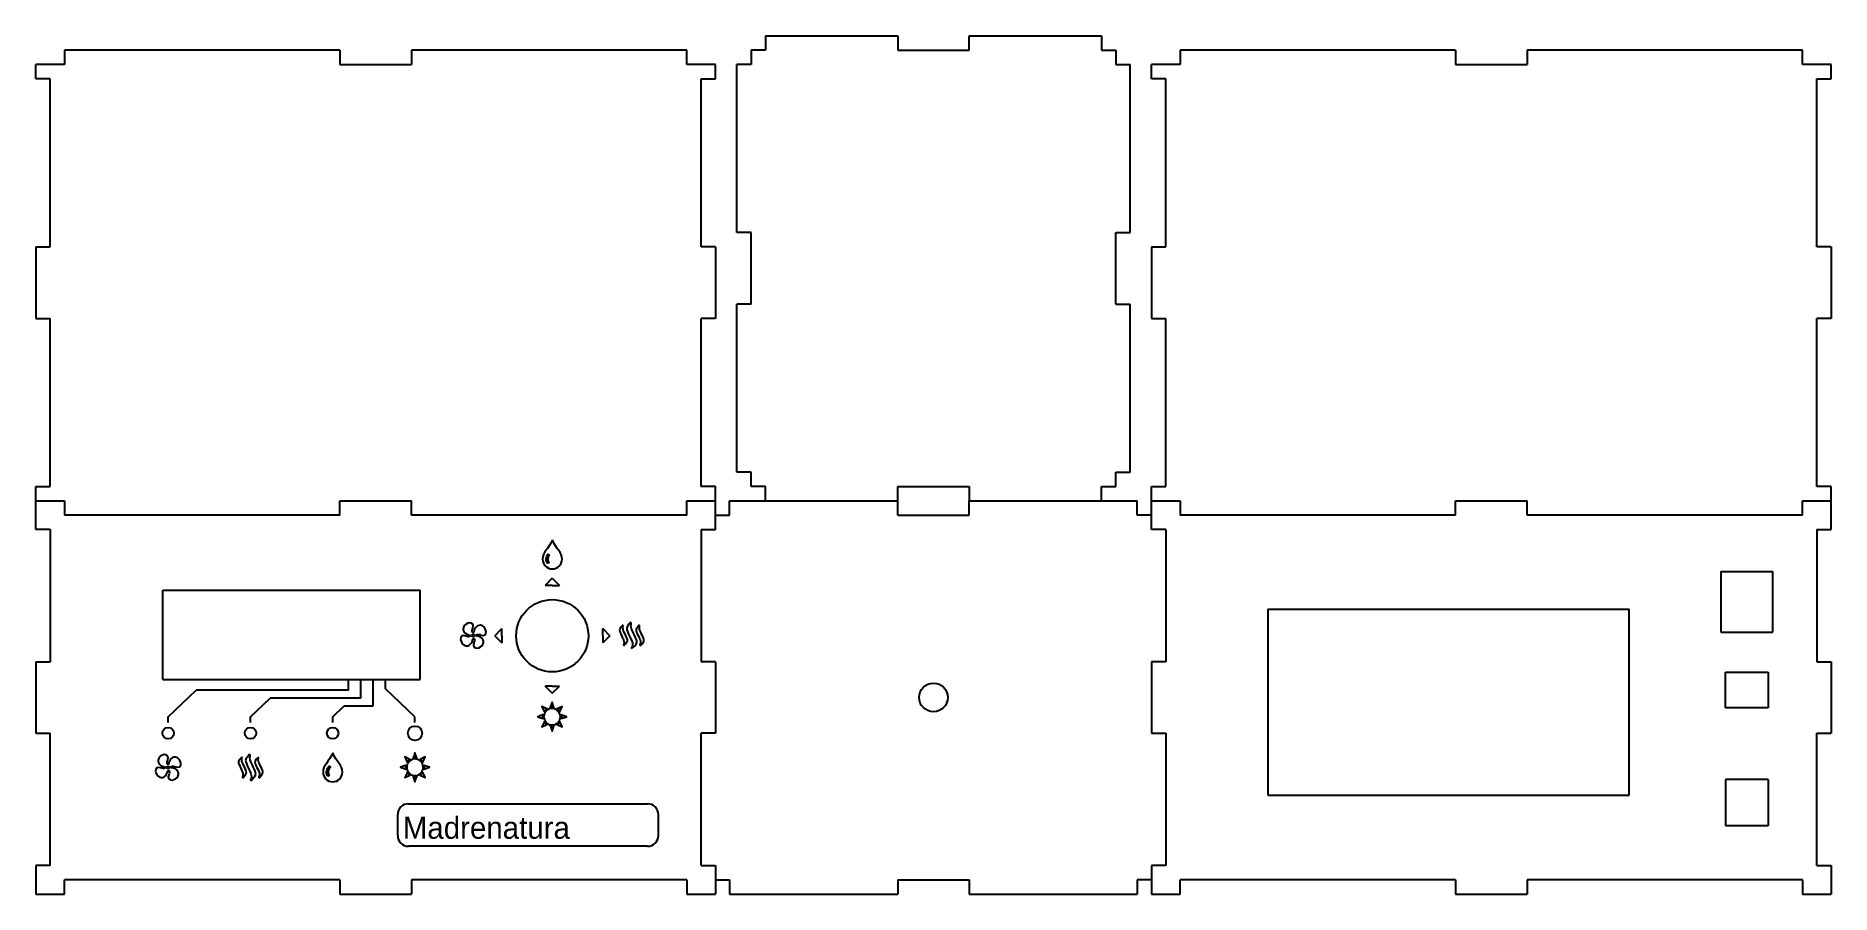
# Model space of a CAD drawing. Header units: millimetres. Extents: x 8 to 510, y 8 to 248.
import ezdxf

# ---------------------------------------------------------------- set-up
doc = ezdxf.new("R2010")
doc.units = ezdxf.units.MM
doc.styles.get("Standard").update_dxf_attribs({"font": 'Organo.ttf'})

# ---------------------------------------------------------------- blocks, each defined once
blk = doc.blocks.new('ventola')
at = {"color": 1}
for points in [[(11.967454, 8.247353), (11.967454, 8.247353)], [(15.591469, 10.57992), (15.591469, 10.57992)]]:
    blk.add_lwpolyline(points, dxfattribs=at)
for points in [[(7.615305, 23.749255), (5.045954, 23.372771), (2.430601, 21.786964), (1.379605, 19.771051)], [(11.410912, 18.161538), (13.132467, 21.26062), (10.514009, 24.173435), (7.615305, 23.749255)], [(22.059721, 20.267197), (19.046152, 21.837764), (16.764667, 20.963722), (14.998803, 19.047151)], [(26.037361, 14.031498), (25.661441, 16.600567), (24.074787, 19.216202), (22.059721, 20.267197)], [(3.484983, 9.122807), (0.385901, 10.844362), (-2.526915, 8.225622), (-2.102453, 5.326635)], [(-2.102453, 5.326635), (-1.726533, 2.757284), (-0.140162, 0.141931), (1.875752, -0.908782)], [(1.379605, 19.771051), (-0.191244, 16.757764), (0.682798, 14.47628), (2.599369, 12.71098)], [(1.875752, -0.908782), (4.889038, -2.479913), (7.170523, -1.605589), (8.935823, 0.310982)], [(2.599369, 12.71098), (3.854976, 11.554433), (6.070985, 10.344547), (8.176645, 10.250849)], [(8.343721, 8.778778), (7.205518, 8.369838), (5.307009, 8.110193), (3.484983, 9.122807)], [(8.176645, 10.250849), (9.168656, 10.206822), (9.116445, 9.055355), (8.343721, 8.778778)], [(8.935823, 0.310982), (10.092369, 1.566307), (11.301974, 3.782033), (11.395389, 5.887975)], [(11.066883, 13.303082), (10.658225, 14.44072), (10.398863, 16.339229), (11.410912, 18.161538)], [(10.536023, 9.678784), (10.536023, 10.469289), (11.176949, 11.110215), (11.967454, 11.110215)], [(11.967454, 8.247353), (11.176949, 8.247353), (10.536023, 8.88828), (10.536023, 9.678784)], [(12.523714, 1.196595), (10.802158, -1.90164), (13.420616, -4.814456), (16.319603, -4.389993)], [(12.539518, 13.469875), (12.495209, 12.478147), (11.343743, 12.530358), (11.066883, 13.303082)], [(11.395389, 5.887975), (11.439698, 6.880269), (12.590883, 6.827493), (12.868025, 6.05618)], [(11.967454, 11.110215), (12.758241, 11.110215), (13.398885, 10.469289), (13.398885, 9.678784)], [(13.398885, 9.678784), (13.398885, 8.88828), (12.758241, 8.247353), (11.967454, 8.247353)], [(12.868025, 6.05618), (13.276401, 4.917695), (13.536045, 3.019469), (12.523714, 1.196595)], [(14.998803, 19.047151), (13.842538, 17.791262), (12.633216, 15.576382), (12.539518, 13.469875)], [(15.758545, 9.107002), (14.766534, 9.151311), (14.819027, 10.302495), (15.591469, 10.57992)], [(15.591469, 10.57992), (16.729107, 10.988295), (18.627334, 11.247658), (20.450207, 10.235044)], [(21.335538, 6.648), (20.080214, 7.8037), (17.863923, 9.013869), (15.758545, 9.107002)], [(20.450207, 10.235044), (23.548725, 8.514335), (26.461258, 11.132511), (26.037361, 14.031498)], [(22.555021, -0.412918), (24.126716, 2.600933), (23.252109, 4.881571), (21.335538, 6.648)], [(16.319603, -4.389993), (18.888954, -4.014073), (21.504307, -2.428831), (22.555021, -0.412918)]]:
    blk.add_open_spline(points, degree=3, dxfattribs=at)
blk = doc.blocks.new('serpentina')
at = {"color": 1}
for points in [[(8.202224, 5.942614), (8.202224, 5.942614)], [(13.646573, 7.833503), (13.646573, 7.833503)], [(19.266182, 5.942614), (19.266182, 5.942614)]]:
    blk.add_lwpolyline(points, dxfattribs=at)
for points in [[(5.848773, 2.872883), (5.846516, 1.044929), (8.393571, -3.098375), (8.823113, -4.699422)], [(8.202224, 5.942614), (8.030916, 6.028691), (5.848773, 4.211745), (5.848773, 2.872883)], [(8.184162, 3.196874), (7.915204, 4.642134), (8.394136, 5.910158), (8.202224, 5.942614)], [(11.190111, -4.497351), (11.309209, -2.850302), (8.41502, 1.954814), (8.184162, 3.196874)], [(10.645422, 3.91908), (10.642318, 1.588489), (13.890978, -3.694993), (14.438489, -5.736589)], [(13.646573, 7.833503), (13.428133, 7.943287), (10.645422, 5.626525), (10.645422, 3.91908)], [(13.623149, 4.332254), (13.280531, 6.175729), (13.890978, 7.792298), (13.646573, 7.833503)], [(17.456573, -5.47892), (17.608973, -3.378904), (13.917507, 2.748423), (13.623149, 4.332254)], [(16.913013, 2.872883), (16.910191, 1.044929), (19.457529, -3.098375), (19.887353, -4.699422)], [(19.266182, 5.942614), (19.095156, 6.028691), (16.913013, 4.211745), (16.913013, 2.872883)], [(19.24812, 3.196874), (18.979162, 4.642134), (19.458093, 5.910158), (19.266182, 5.942614)], [(22.253787, -4.497351), (22.373449, -2.850302), (19.478696, 1.954814), (19.24812, 3.196874)], [(8.823113, -4.699422), (9.192542, -6.073562), (8.197144, -7.722586), (8.470336, -7.797375)], [(8.470336, -7.797375), (8.720949, -7.958806), (11.09726, -5.532824), (11.190111, -4.497351)], [(14.438489, -5.736589), (14.908671, -7.489189), (13.640364, -9.591744), (13.98778, -9.686571)], [(13.98778, -9.686571), (14.308102, -9.892593), (17.337758, -6.799437), (17.456573, -5.47892)], [(19.887353, -4.699422), (20.256218, -6.073562), (19.261384, -7.722586), (19.534011, -7.797375)], [(19.534011, -7.797375), (19.784907, -7.958806), (22.1615, -5.532824), (22.253787, -4.497351)]]:
    blk.add_open_spline(points, degree=3, dxfattribs=at)
blk = doc.blocks.new('luci')
at = {"color": 1}
for points in [[(8.670713, 21.514929), (8.981158, 21.7424), (4.102664, 24.09952), (4.375009, 23.515038), (6.410396, 19.142569), (6.410396, 19.142569)], [(6.410396, 19.142569), (6.63702, 19.459787)], [(6.788291, 19.653956), (6.795911, 19.636176), (7.058378, 19.950289)], [(8.202507, 21.108529), (8.516902, 21.373818), (8.501944, 21.381156)], [(15.392118, 23.132627), (15.770013, 23.07082), (13.960122, 28.222222), (13.745916, 27.611776), (12.149667, 23.071102), (12.528973, 23.132909)], [(12.756444, 23.160284), (12.748824, 23.137424), (13.153531, 23.17496)], [(12.756444, 23.160284), (12.756444, 23.160284)], [(14.76756, 23.17496), (15.171984, 23.137424), (15.164082, 23.160284)], [(21.283224, 19.459222), (21.507591, 19.143698), (23.841569, 24.101778), (23.261038, 23.820967), (18.939651, 21.740424), (19.250096, 21.514364)], [(19.426202, 21.373818), (19.424227, 21.373818), (19.498451, 21.310882)], [(19.426202, 21.373818), (19.426202, 21.373818)], [(21.047287, 19.749629), (21.142396, 19.633636), (21.144089, 19.637022)], [(5.036538, 15.57782), (5.09778, 15.96136), (4.735971, 15.831538), (0, 14.131149), (5.096369, 12.302349), (5.036538, 12.684478), (5.036538, 12.684478)], [(6.63702, 8.763847), (6.411807, 9.078242), (6.247553, 8.727722), (4.102382, 4.146973), (8.983416, 6.480387), (8.670431, 6.708704)], [(4.994769, 14.945924), (5.032022, 15.357687), (5.010009, 15.348656)], [(5.009444, 12.913642), (5.030893, 12.906587), (4.994769, 13.315527)], [(7.058378, 8.272216), (6.797322, 8.585764), (6.789138, 8.568267)], [(8.476544, 6.86308), (8.494042, 6.871264), (8.184727, 7.134013)], [(8.476544, 6.86308), (8.476544, 6.86308)], [(12.528973, 5.090724), (12.151078, 5.15112), (12.278642, 4.787053), (13.958993, 0), (15.769449, 5.151967), (15.391553, 5.090724)], [(13.152967, 5.047827), (12.747131, 5.085362), (12.755316, 5.062502)], [(15.164929, 5.062502), (15.172831, 5.085362), (14.766996, 5.047827)], [(15.164929, 5.062502), (15.164929, 5.062502)], [(19.268158, 6.727613), (18.959689, 6.501271), (23.844673, 4.139353), (21.507591, 9.076831), (21.283224, 8.764411), (21.283224, 8.764411)], [(20.382089, 9.364698), (20.382089, 9.364698)], [(21.15058, 8.593667), (21.144089, 8.608624), (20.88134, 8.290842)], [(22.822464, 12.282593), (27.920809, 14.113087), (22.822464, 15.940476), (22.883989, 15.558347)], [(22.883989, 12.664158), (22.822464, 12.282593), (22.822464, 12.282593)], [(22.911082, 15.329182), (22.889069, 15.338213), (22.92604, 14.926451)], [(22.92604, 13.296053), (22.889069, 12.885138), (22.911082, 12.893322)]]:
    blk.add_lwpolyline(points, dxfattribs=at)
for points in [[(7.551138, 18.876151), (6.510584, 17.445284), (6.009922, 15.777633), (6.009922, 14.127198)], [(6.63702, 19.459787), (6.684433, 19.525544), (6.73862, 19.58848), (6.788291, 19.653956)], [(7.058378, 19.950289), (7.402124, 20.363462), (7.793849, 20.763936), (8.202507, 21.108529)], [(13.971976, 22.16404), (11.524544, 22.16404), (9.10844, 21.025556), (7.551138, 18.876151)], [(8.501944, 21.381156), (8.558953, 21.423771), (8.612858, 21.472596), (8.670713, 21.514929)], [(12.528973, 23.132909), (12.604044, 23.145044), (12.681091, 23.149842), (12.756444, 23.160284)], [(13.153531, 23.17496), (13.421078, 23.198102), (13.689471, 23.211931), (13.960404, 23.211931)], [(13.960404, 23.211931), (14.231338, 23.211931), (14.500013, 23.198102), (14.76756, 23.17496)], [(18.670129, 20.606173), (17.251116, 21.657733), (15.604067, 22.16404), (13.971976, 22.16404)], [(15.164082, 23.160284), (15.24, 23.149842), (15.317047, 23.145044), (15.392118, 23.132627)], [(21.921611, 14.113369), (21.921611, 16.587893), (20.794698, 19.030527), (18.670129, 20.606173)], [(19.250096, 21.514364), (19.310773, 21.47062), (19.367218, 21.420384), (19.426202, 21.373818)], [(19.498451, 21.310882), (19.650851, 21.190656), (19.789422, 21.055189), (19.933356, 20.925367)], [(19.933356, 20.925367), (20.197516, 20.688864), (20.447847, 20.435711), (20.68322, 20.17014)], [(20.68322, 20.17014), (20.806551, 20.031287), (20.932987, 19.896102), (21.047287, 19.749629)], [(21.144089, 19.637022), (21.189809, 19.577473), (21.239198, 19.520747), (21.283224, 19.459222)], [(4.95808, 14.111111), (4.95808, 14.392769), (4.97078, 14.67104), (4.994769, 14.945924)], [(4.994769, 13.315527), (4.971909, 13.580251), (4.95808, 13.84554), (4.95808, 14.111111)], [(5.036538, 12.684478), (5.024684, 12.759831), (5.019604, 12.837442), (5.009444, 12.913642)], [(5.010009, 15.348656), (5.019887, 15.425702), (5.024684, 15.502467), (5.036538, 15.57782)], [(6.009922, 14.127198), (6.009922, 11.65352), (7.136271, 9.209476), (9.262533, 7.634676)], [(6.789138, 8.568267), (6.739467, 8.634307), (6.684998, 8.696678), (6.63702, 8.763847)], [(8.184727, 7.134013), (7.780867, 7.475784), (7.396762, 7.864404), (7.058378, 8.272216)], [(8.670431, 6.708704), (8.603827, 6.756682), (8.541456, 6.81228), (8.476544, 6.86308)], [(9.262533, 7.634676), (10.677878, 6.585938), (12.327184, 6.077373), (13.958993, 6.077373)], [(12.755316, 5.062502), (12.679962, 5.073509), (12.603198, 5.078871), (12.528973, 5.090724)], [(13.95984, 5.010573), (13.688907, 5.010573), (13.420513, 5.024684), (13.152967, 5.047827)], [(13.958993, 6.077373), (16.406424, 6.077091), (18.82394, 7.216422), (20.382089, 9.364698)], [(14.766996, 5.047827), (14.499449, 5.024684), (14.231056, 5.010573), (13.95984, 5.010573)], [(15.391553, 5.090724), (15.317047, 5.078871), (15.240564, 5.073791), (15.164929, 5.062502)], [(19.444829, 6.868724), (19.384998, 6.823004), (19.328836, 6.772769), (19.268158, 6.727613)], [(19.953111, 7.319433), (19.784624, 7.168162), (19.623476, 7.007013), (19.444829, 6.868724)], [(20.88134, 8.290842), (20.599118, 7.948789), (20.281336, 7.619436), (19.953111, 7.319433)], [(20.382089, 9.364698), (21.419256, 10.799233), (21.921611, 12.464344), (21.921611, 14.113369)], [(21.283224, 8.764411), (21.241738, 8.705144), (21.194042, 8.651522), (21.15058, 8.593667)], [(22.883989, 15.558347), (22.895278, 15.482993), (22.901204, 15.405382), (22.911082, 15.329182)], [(22.911082, 12.893322), (22.901204, 12.81684), (22.895278, 12.739511), (22.883989, 12.664158)], [(22.92604, 14.926451), (22.948618, 14.656647), (22.962729, 14.384867), (22.962729, 14.110829)], [(22.962729, 14.110829), (22.962729, 13.837638), (22.948618, 13.565576), (22.92604, 13.296053)]]:
    blk.add_open_spline(points, degree=3, dxfattribs=at)

msp = doc.modelspace()

# ---------------------------------------------------------------- linework, layer by layer
for p, q in [((211.76, 247.82), (211.76, 243.82)), ((211.76, 247.82), (248.76, 247.82)), ((248.76, 247.82), (248.76, 243.82)), ((268.76, 243.82), (268.76, 247.82)), ((268.76, 247.82), (305.76, 247.82)), ((305.76, 247.82), (305.76, 243.82)), ((92.76, 243.82), (15.76, 243.82)), ((15.76, 243.82), (15.76, 239.82)), ((92.76, 243.82), (92.76, 239.82)), ((189.76, 243.82), (112.76, 243.82)), ((112.76, 243.82), (112.76, 239.82)), ((189.76, 239.82), (189.76, 243.82)), ((189.76, 239.82), (189.76, 243.82)), ((207.76, 243.82), (207.76, 239.82)), ((211.76, 243.82), (207.76, 243.82)), ((248.76, 243.82), (268.76, 243.82)), ((305.76, 243.82), (309.76, 243.82)), ((309.76, 243.82), (309.76, 239.82)), ((327.76, 243.82), (327.76, 239.82)), ((404.76, 243.82), (327.76, 243.82)), ((404.76, 243.82), (404.76, 239.82)), ((501.76, 243.82), (424.76, 243.82)), ((424.76, 243.82), (424.76, 239.82)), ((501.76, 239.82), (501.76, 243.82)), ((501.76, 239.82), (501.76, 243.82)), ((7.76, 235.82), (7.76, 239.82)), ((15.76, 239.82), (7.76, 239.82)), ((92.76, 239.82), (112.76, 239.82)), ((197.76, 239.82), (189.76, 239.82)), ((197.76, 239.82), (189.76, 239.82)), ((197.76, 235.82), (197.76, 239.82)), ((203.76, 192.82), (203.76, 239.82)), ((207.76, 239.82), (203.76, 239.82)), ((309.76, 239.82), (313.76, 239.82)), ((313.76, 192.82), (313.76, 239.82)), ((327.76, 239.82), (319.76, 239.82)), ((319.76, 235.82), (319.76, 239.82)), ((404.76, 239.82), (424.76, 239.82)), ((509.76, 239.82), (501.76, 239.82)), ((509.76, 239.82), (501.76, 239.82)), ((509.76, 235.82), (509.76, 239.82)), ((11.76, 235.82), (7.76, 235.82)), ((11.76, 188.82), (11.76, 235.82)), ((193.76, 235.82), (197.76, 235.82)), ((193.76, 188.82), (193.76, 235.82)), ((323.76, 235.82), (319.76, 235.82)), ((323.76, 188.82), (323.76, 235.82)), ((505.76, 188.82), (505.76, 235.82)), ((505.76, 235.82), (509.76, 235.82)), ((207.76, 192.82), (203.76, 192.82)), ((207.76, 172.82), (207.76, 192.82)), ((309.76, 172.82), (309.76, 192.82)), ((309.76, 192.82), (313.76, 192.82)), ((7.76, 188.82), (11.76, 188.82)), ((7.76, 188.82), (7.76, 168.82)), ((197.76, 188.82), (193.76, 188.82)), ((197.76, 188.82), (197.76, 168.82)), ((319.76, 188.82), (319.76, 168.82)), ((319.76, 188.82), (323.76, 188.82)), ((509.76, 188.82), (505.76, 188.82)), ((509.76, 188.82), (509.76, 168.82)), ((207.76, 172.82), (203.76, 172.82)), ((203.76, 125.82), (203.76, 172.82)), ((309.76, 172.82), (313.76, 172.82)), ((313.76, 125.82), (313.76, 172.82)), ((7.76, 168.82), (11.76, 168.82)), ((11.76, 121.82), (11.76, 168.82)), ((197.76, 168.82), (193.76, 168.82)), ((193.76, 121.82), (193.76, 168.82)), ((319.76, 168.82), (323.76, 168.82)), ((323.76, 121.82), (323.76, 168.82)), ((505.76, 121.82), (505.76, 168.82)), ((509.76, 168.82), (505.76, 168.82)), ((207.76, 125.82), (203.76, 125.82)), ((207.76, 121.82), (207.76, 125.82)), ((309.76, 125.82), (313.76, 125.82)), ((309.76, 121.82), (309.76, 125.82)), ((7.76, 121.82), (11.76, 121.82)), ((7.76, 117.82), (7.76, 121.82)), ((197.76, 121.82), (193.76, 121.82)), ((197.76, 117.82), (197.76, 121.82)), ((211.76, 121.82), (207.76, 121.82)), ((211.76, 117.82), (211.76, 121.82)), ((248.76, 121.82), (268.76, 121.82)), ((248.76, 117.82), (248.76, 121.82)), ((268.76, 121.82), (268.76, 117.82)), ((305.76, 121.82), (309.76, 121.82)), ((305.76, 117.82), (305.76, 121.82)), ((319.76, 117.82), (319.76, 121.82)), ((319.76, 121.82), (323.76, 121.82)), ((509.76, 121.82), (505.76, 121.82)), ((509.76, 117.82), (509.76, 121.82)), ((7.76, 117.82), (15.76, 117.82)), ((7.76, 109.82), (7.76, 117.82)), ((15.76, 117.82), (15.76, 113.82)), ((92.76, 113.82), (92.76, 117.82)), ((92.76, 117.82), (112.76, 117.82)), ((112.76, 113.82), (112.76, 117.82)), ((189.76, 113.82), (189.76, 117.82)), ((189.76, 117.82), (197.76, 117.82)), ((197.76, 109.82), (197.76, 117.82)), ((201.76, 117.82), (248.76, 117.82)), ((201.76, 113.82), (201.76, 117.82)), ((248.76, 113.82), (248.76, 117.82)), ((268.76, 113.82), (268.76, 117.82)), ((268.76, 117.82), (315.76, 117.82)), ((315.76, 113.82), (315.76, 117.82)), ((319.76, 113.82), (319.76, 117.82)), ((319.76, 117.82), (327.76, 117.82)), ((327.76, 117.82), (327.76, 113.82)), ((404.76, 117.82), (424.76, 117.82)), ((404.76, 113.82), (404.76, 117.82)), ((424.76, 113.82), (424.76, 117.82)), ((501.76, 117.82), (509.76, 117.82)), ((501.76, 113.82), (501.76, 117.82)), ((509.76, 109.82), (509.76, 117.82)), ((92.76, 113.82), (15.76, 113.82)), ((189.76, 113.82), (112.76, 113.82)), ((197.76, 113.82), (201.76, 113.82)), ((248.76, 113.82), (268.76, 113.82)), ((319.76, 113.82), (315.76, 113.82)), ((319.76, 109.82), (319.76, 113.82)), ((404.76, 113.82), (327.76, 113.82)), ((501.76, 113.82), (424.76, 113.82)), ((11.76, 109.82), (7.76, 109.82)), ((11.76, 109.82), (11.76, 72.82)), ((193.76, 109.82), (193.76, 72.82)), ((193.76, 109.82), (197.76, 109.82)), ((323.76, 109.82), (319.76, 109.82)), ((323.76, 109.82), (323.76, 72.82)), ((505.76, 109.82), (509.76, 109.82)), ((505.76, 109.82), (505.76, 72.82)), ((478.96, 98.03), (478.96, 81.03)), ((478.96, 98.03), (493.46, 98.03)), ((493.46, 81.03), (493.46, 98.03)), ((43.26, 92.82), (115.26, 92.82)), ((43.26, 67.82), (43.26, 92.82)), ((115.26, 67.82), (115.26, 92.82)), ((352.26, 87.47), (453.26, 87.47)), ((352.26, 87.47), (352.26, 35.47)), ((453.26, 35.47), (453.26, 87.47)), ((478.96, 81.03), (493.46, 81.03)), ((7.76, 72.82), (7.76, 52.82)), ((7.76, 72.82), (11.76, 72.82)), ((197.76, 72.82), (193.76, 72.82)), ((197.76, 72.82), (197.76, 52.82)), ((319.76, 72.82), (319.76, 52.82)), ((323.76, 72.82), (319.76, 72.82)), ((505.76, 72.82), (509.76, 72.82)), ((509.76, 72.82), (509.76, 52.82)), ((43.26, 67.82), (115.26, 67.82)), ((480.21, 69.91), (492.21, 69.91)), ((480.21, 59.91), (480.21, 69.91)), ((492.21, 69.91), (492.21, 59.91)), ((492.21, 59.91), (480.21, 59.91)), ((7.76, 52.82), (11.76, 52.82)), ((11.76, 15.82), (11.76, 52.82)), ((197.76, 52.82), (193.76, 52.82)), ((193.76, 15.82), (193.76, 52.82)), ((319.76, 52.82), (323.76, 52.82)), ((323.76, 52.82), (323.76, 15.82)), ((505.76, 15.82), (505.76, 52.82)), ((505.76, 52.82), (509.76, 52.82)), ((352.26, 35.47), (453.26, 35.47)), ((492.21, 39.91), (480.21, 39.91)), ((480.21, 39.91), (480.21, 26.91)), ((492.21, 39.91), (492.21, 26.91)), ((492.21, 26.91), (480.21, 26.91)), ((11.76, 15.82), (7.76, 15.82)), ((7.76, 15.82), (7.76, 7.82)), ((193.76, 15.82), (197.76, 15.82)), ((197.76, 15.82), (197.76, 7.82)), ((319.76, 15.82), (319.76, 11.82)), ((323.76, 15.82), (319.76, 15.82)), ((505.76, 15.82), (509.76, 15.82)), ((509.76, 15.82), (509.76, 7.82)), ((15.76, 7.82), (15.76, 11.82)), ((92.76, 11.82), (15.76, 11.82)), ((92.76, 11.82), (92.76, 7.82)), ((189.76, 11.82), (112.76, 11.82)), ((112.76, 11.82), (112.76, 7.82)), ((189.76, 11.82), (189.76, 7.82)), ((197.76, 11.82), (201.76, 11.82)), ((201.76, 11.82), (201.76, 7.82)), ((248.76, 11.82), (248.76, 7.82)), ((248.76, 11.82), (268.76, 11.82)), ((268.76, 11.82), (268.76, 7.82)), ((315.76, 11.82), (315.76, 7.82)), ((319.76, 11.82), (315.76, 11.82)), ((319.76, 11.82), (319.76, 7.82)), ((404.76, 11.82), (327.76, 11.82)), ((327.76, 7.82), (327.76, 11.82)), ((404.76, 11.82), (404.76, 7.82)), ((424.76, 11.82), (424.76, 7.82)), ((501.76, 11.82), (424.76, 11.82)), ((501.76, 11.82), (501.76, 7.82)), ((7.76, 7.82), (15.76, 7.82)), ((92.76, 7.82), (112.76, 7.82)), ((189.76, 7.82), (197.76, 7.82)), ((201.76, 7.82), (248.76, 7.82)), ((268.76, 7.82), (315.76, 7.82)), ((319.76, 7.82), (327.76, 7.82)), ((404.76, 7.82), (424.76, 7.82)), ((501.76, 7.82), (509.76, 7.82))]:
    msp.add_line(p, q)
at = {"color": 1}
for p, q in [((152.16, 96.17), (150.16, 94.17)), ((152.16, 96.17), (154.16, 94.17)), ((152.16, 94.17), (150.16, 94.17)), ((152.16, 94.17), (154.16, 94.17)), ((136.06, 80.07), (138.06, 82.07)), ((138.06, 80.07), (138.06, 82.07)), ((168.26, 80.07), (166.26, 82.07)), ((166.26, 80.07), (166.26, 82.07)), ((136.06, 80.07), (138.06, 78.07)), ((138.06, 80.07), (138.06, 78.07)), ((168.26, 80.07), (166.26, 78.07)), ((166.26, 80.07), (166.26, 78.07)), ((95.21, 64.82), (95.21, 67.82)), ((98.66, 62.63), (98.66, 67.82)), ((102.11, 60.44), (102.11, 67.82)), ((105.56, 65.2), (105.56, 67.82)), ((152.16, 65.97), (150.16, 65.97)), ((152.16, 63.97), (150.16, 65.97)), ((152.16, 65.97), (154.16, 65.97)), ((152.16, 63.97), (154.16, 65.97)), ((44.76, 57.42), (52.56, 64.82)), ((95.21, 64.82), (52.56, 64.82)), ((67.76, 57.42), (73.26, 62.63)), ((98.66, 62.63), (73.26, 62.63)), ((90.76, 57.44), (93.93, 60.44)), ((93.93, 60.44), (102.11, 60.44)), ((113.76, 57.42), (105.56, 65.2)), ((44.76, 55.81), (44.76, 57.42)), ((67.76, 55.81), (67.76, 57.42)), ((90.76, 55.81), (90.76, 57.44)), ((113.76, 55.81), (113.76, 57.42)), ((111.93, 33.08), (178.83, 33.08)), ((108.93, 24.19), (108.93, 30.08)), ((181.83, 24.19), (181.83, 30.08)), ((178.83, 21.19), (111.93, 21.19))]:
    msp.add_line(p, q, dxfattribs=at)
for points in [[(150.94, 100.37), (150.94, 100.37)], [(89.52, 40.83), (89.52, 40.83)]]:
    msp.add_lwpolyline(points, dxfattribs=at)
for centre, radius in [((152.16, 80.07), 10.1), ((258.76, 62.82), 4), ((44.76, 52.82), 1.6), ((67.76, 52.82), 1.6), ((90.76, 52.82), 1.6), ((113.76, 52.82), 2)]:
    msp.add_circle(centre, radius)
for centre, start, end in [((111.93, 30.08), 90, 180), ((178.83, 30.08), 0, 90), ((111.93, 24.19), 180, 270), ((178.83, 24.19), 270, 0)]:
    msp.add_arc(centre, 3, start, end, dxfattribs=at)
for points in [[(152.18, 106.88), (151.05, 104.17), (149.47, 103.5), (149.47, 101.46)], [(154.89, 101.46), (154.89, 103.5), (153.31, 104.17), (152.18, 106.88)], [(149.47, 101.46), (149.47, 99.97), (150.69, 98.75), (152.18, 98.75)], [(150.46, 101.46), (150.46, 102.15), (150.73, 102.59), (151.06, 103.06)], [(150.75, 100.47), (150.56, 100.77), (150.46, 101.11), (150.46, 101.46)], [(150.94, 100.37), (150.87, 100.37), (150.8, 100.41), (150.75, 100.47)], [(151.43, 102.8), (151.13, 102.38), (150.91, 102.01), (150.91, 101.46)], [(150.91, 101.46), (150.91, 101.2), (150.98, 100.94), (151.13, 100.72)], [(151.07, 100.41), (151.03, 100.38), (150.98, 100.37), (150.94, 100.37)], [(151.13, 100.72), (151.2, 100.62), (151.17, 100.48), (151.07, 100.41)], [(152.18, 98.75), (153.68, 98.75), (154.89, 99.97), (154.89, 101.46)], [(90.76, 47.34), (89.64, 44.63), (88.06, 43.96), (88.06, 41.92)], [(93.47, 41.92), (93.47, 43.96), (91.89, 44.63), (90.76, 47.34)], [(88.06, 41.92), (88.06, 40.43), (89.27, 39.21), (90.76, 39.21)], [(89.04, 41.92), (89.04, 42.61), (89.31, 43.05), (89.64, 43.52)], [(89.33, 40.93), (89.14, 41.23), (89.04, 41.57), (89.04, 41.92)], [(89.52, 40.83), (89.45, 40.83), (89.38, 40.86), (89.33, 40.93)], [(90.01, 43.26), (89.72, 42.84), (89.49, 42.47), (89.49, 41.92)], [(89.49, 41.92), (89.49, 41.66), (89.57, 41.4), (89.71, 41.18)], [(89.65, 40.87), (89.61, 40.84), (89.57, 40.83), (89.52, 40.83)], [(89.64, 43.52), (89.72, 43.62), (89.86, 43.64), (89.96, 43.57)], [(89.71, 41.18), (89.78, 41.08), (89.75, 40.94), (89.65, 40.87)], [(89.96, 43.57), (90.06, 43.5), (90.09, 43.36), (90.01, 43.26)], [(90.76, 39.21), (92.26, 39.21), (93.47, 40.43), (93.47, 41.92)]]:
    msp.add_open_spline(points, degree=3, dxfattribs=at)

# ---------------------------------------------------------------- block references
for name, p, xscale, yscale, zscale in [('ventola', (127.07, 77.69), 0.2522359323566976, 0.2522359323566976, 0.2522359323566976), ('serpentina', (168.53, 80.55), 0.4169056186694119, 0.4169056186694119, 0.4169056186694119), ('ventola', (41.75, 40.83), 0.2522359323566976, 0.2522359323566976, 0.2522359323566976), ('serpentina', (61.97, 43.6), 0.4169056186694119, 0.4169056186694119, 0.4169056186694119)]:
    msp.add_blockref(name, p, dxfattribs=dict(at, xscale=xscale, yscale=yscale, zscale=zscale))
at = {"xscale": 0.2885399053849795, "yscale": 0.2885399053849795, "zscale": 0.2885399053849795}
for p in [(148.09, 53.36), (109.74, 39.21)]:
    msp.add_blockref('luci', p, dxfattribs=at)

# ---------------------------------------------------------------- texts
at = {"color": 1}
msp.add_text('Madrenatura', height=6.1639, dxfattribs=at).set_placement((110.36, 23.3))

doc.saveas('drawing.dxf')
